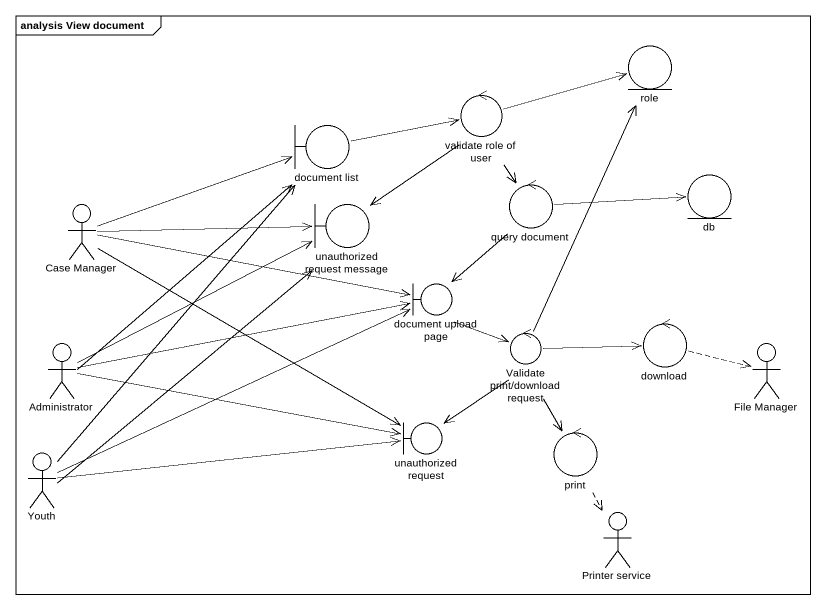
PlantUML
@startuml
mainframe analysis View document
entity role
control "validate role of user" as validate_role_of_user
boundary "document list" as document_list
control "query document" as query_document
entity db
actor "Case Manager" as Case_Manager
boundary "unauthorized request message" as unauthorized_request_message
boundary "document upload page" as document_upload_page
control download
actor Administrator
control "Validate print/download request" as Validate_print_download
actor "File Manager" as File_Manager
actor Youth
boundary "unauthorized request" as unauthorized_request
control print
actor "Printer service" as Printer_service
validate_role_of_user -right-> role
validate_role_of_user --> query_document
validate_role_of_user --> unauthorized_request_message
document_list -right-> validate_role_of_user
query_document -right-> db
query_document --> document_upload_page
Case_Manager -right-> document_list
Case_Manager -right-> unauthorized_request_message
Case_Manager -right-> document_upload_page
Case_Manager --> unauthorized_request
document_upload_page --> Validate_print_download
download .right.> File_Manager
Administrator -up-> document_list
Administrator -right-> unauthorized_request_message
Administrator -right-> document_upload_page
Administrator -right-> unauthorized_request
Validate_print_download -up-> role
Validate_print_download -right-> download
Validate_print_download --> unauthorized_request
Validate_print_download --> print
Youth -up-> document_list
Youth -up-> unauthorized_request_message
Youth -right-> document_upload_page
Youth -right-> unauthorized_request
print ..> Printer_service
@enduml
